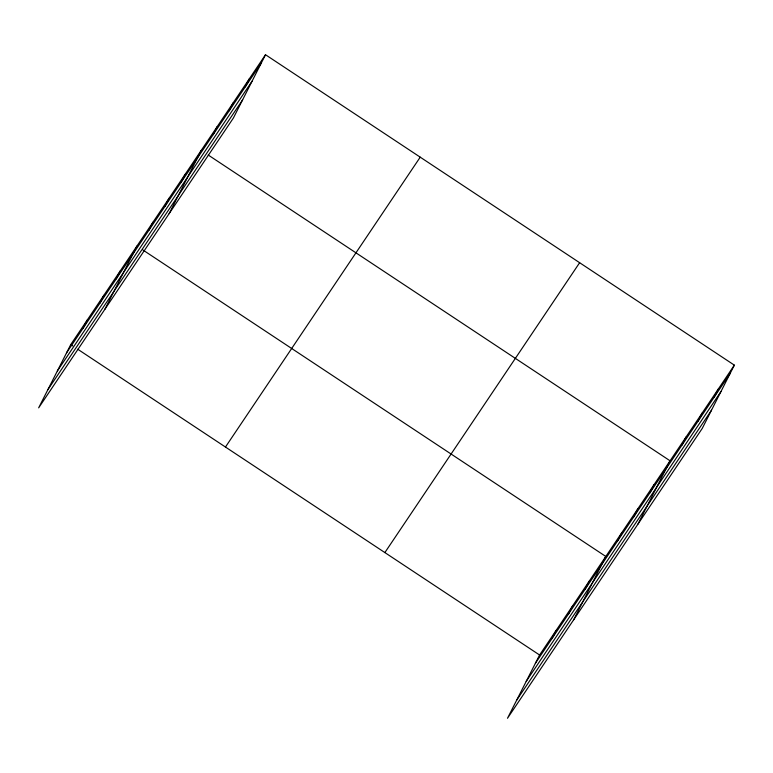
<?xml version="1.0" encoding="UTF-8"?>
<svg xmlns="http://www.w3.org/2000/svg" width="773" height="773" viewBox="0 0 773 773"><rect width="100%" height="100%" fill="white"/><g stroke="black" fill="none" stroke-linecap="round" stroke-linejoin="round"><path stroke-width="1.16" d="M265.506 54.728L70.739 344.594L38.65 407.854L233.407 117.989L265.506 54.728L734.35 365.146L702.261 428.406L507.494 718.272L539.593 655.011L734.35 365.146M83.126 328.167L87.291 319.954M99.688 303.528L103.853 295.315M116.24 278.889L120.404 270.676M104.867 309.297L136.956 246.036M148.86 230.335L153.025 222.131M164.929 206.42L169.094 198.217M180.998 182.505L185.162 174.302M169.142 213.638L201.231 150.387M213.135 134.676L217.3 126.472M229.204 110.771L233.369 102.558M245.273 86.856L249.437 78.643M551.98 638.585L556.145 630.381M568.532 613.946L572.696 605.742M585.093 589.306L589.258 581.103M573.721 619.714L605.81 556.463L142.947 250.008M617.714 540.752L621.879 532.549M633.783 516.847L637.947 508.634M649.842 492.932L654.016 484.719M637.986 524.065L670.075 460.805L208.217 155.015M681.979 445.103L686.144 436.89M698.048 421.188L702.213 412.975M714.117 397.274L718.281 389.061M66.575 352.807L261.342 62.942M57.357 370.972L252.124 81.107M47.868 389.689L242.625 99.823M225.465 447.036L420.222 157.17M384.867 552.579L579.634 262.714M535.428 663.224L730.185 373.359M526.21 681.39L720.967 391.524M516.712 700.106L711.479 410.241M70.739 344.594L72.739 345.918M77.725 349.222L539.593 655.011"/></g></svg>
